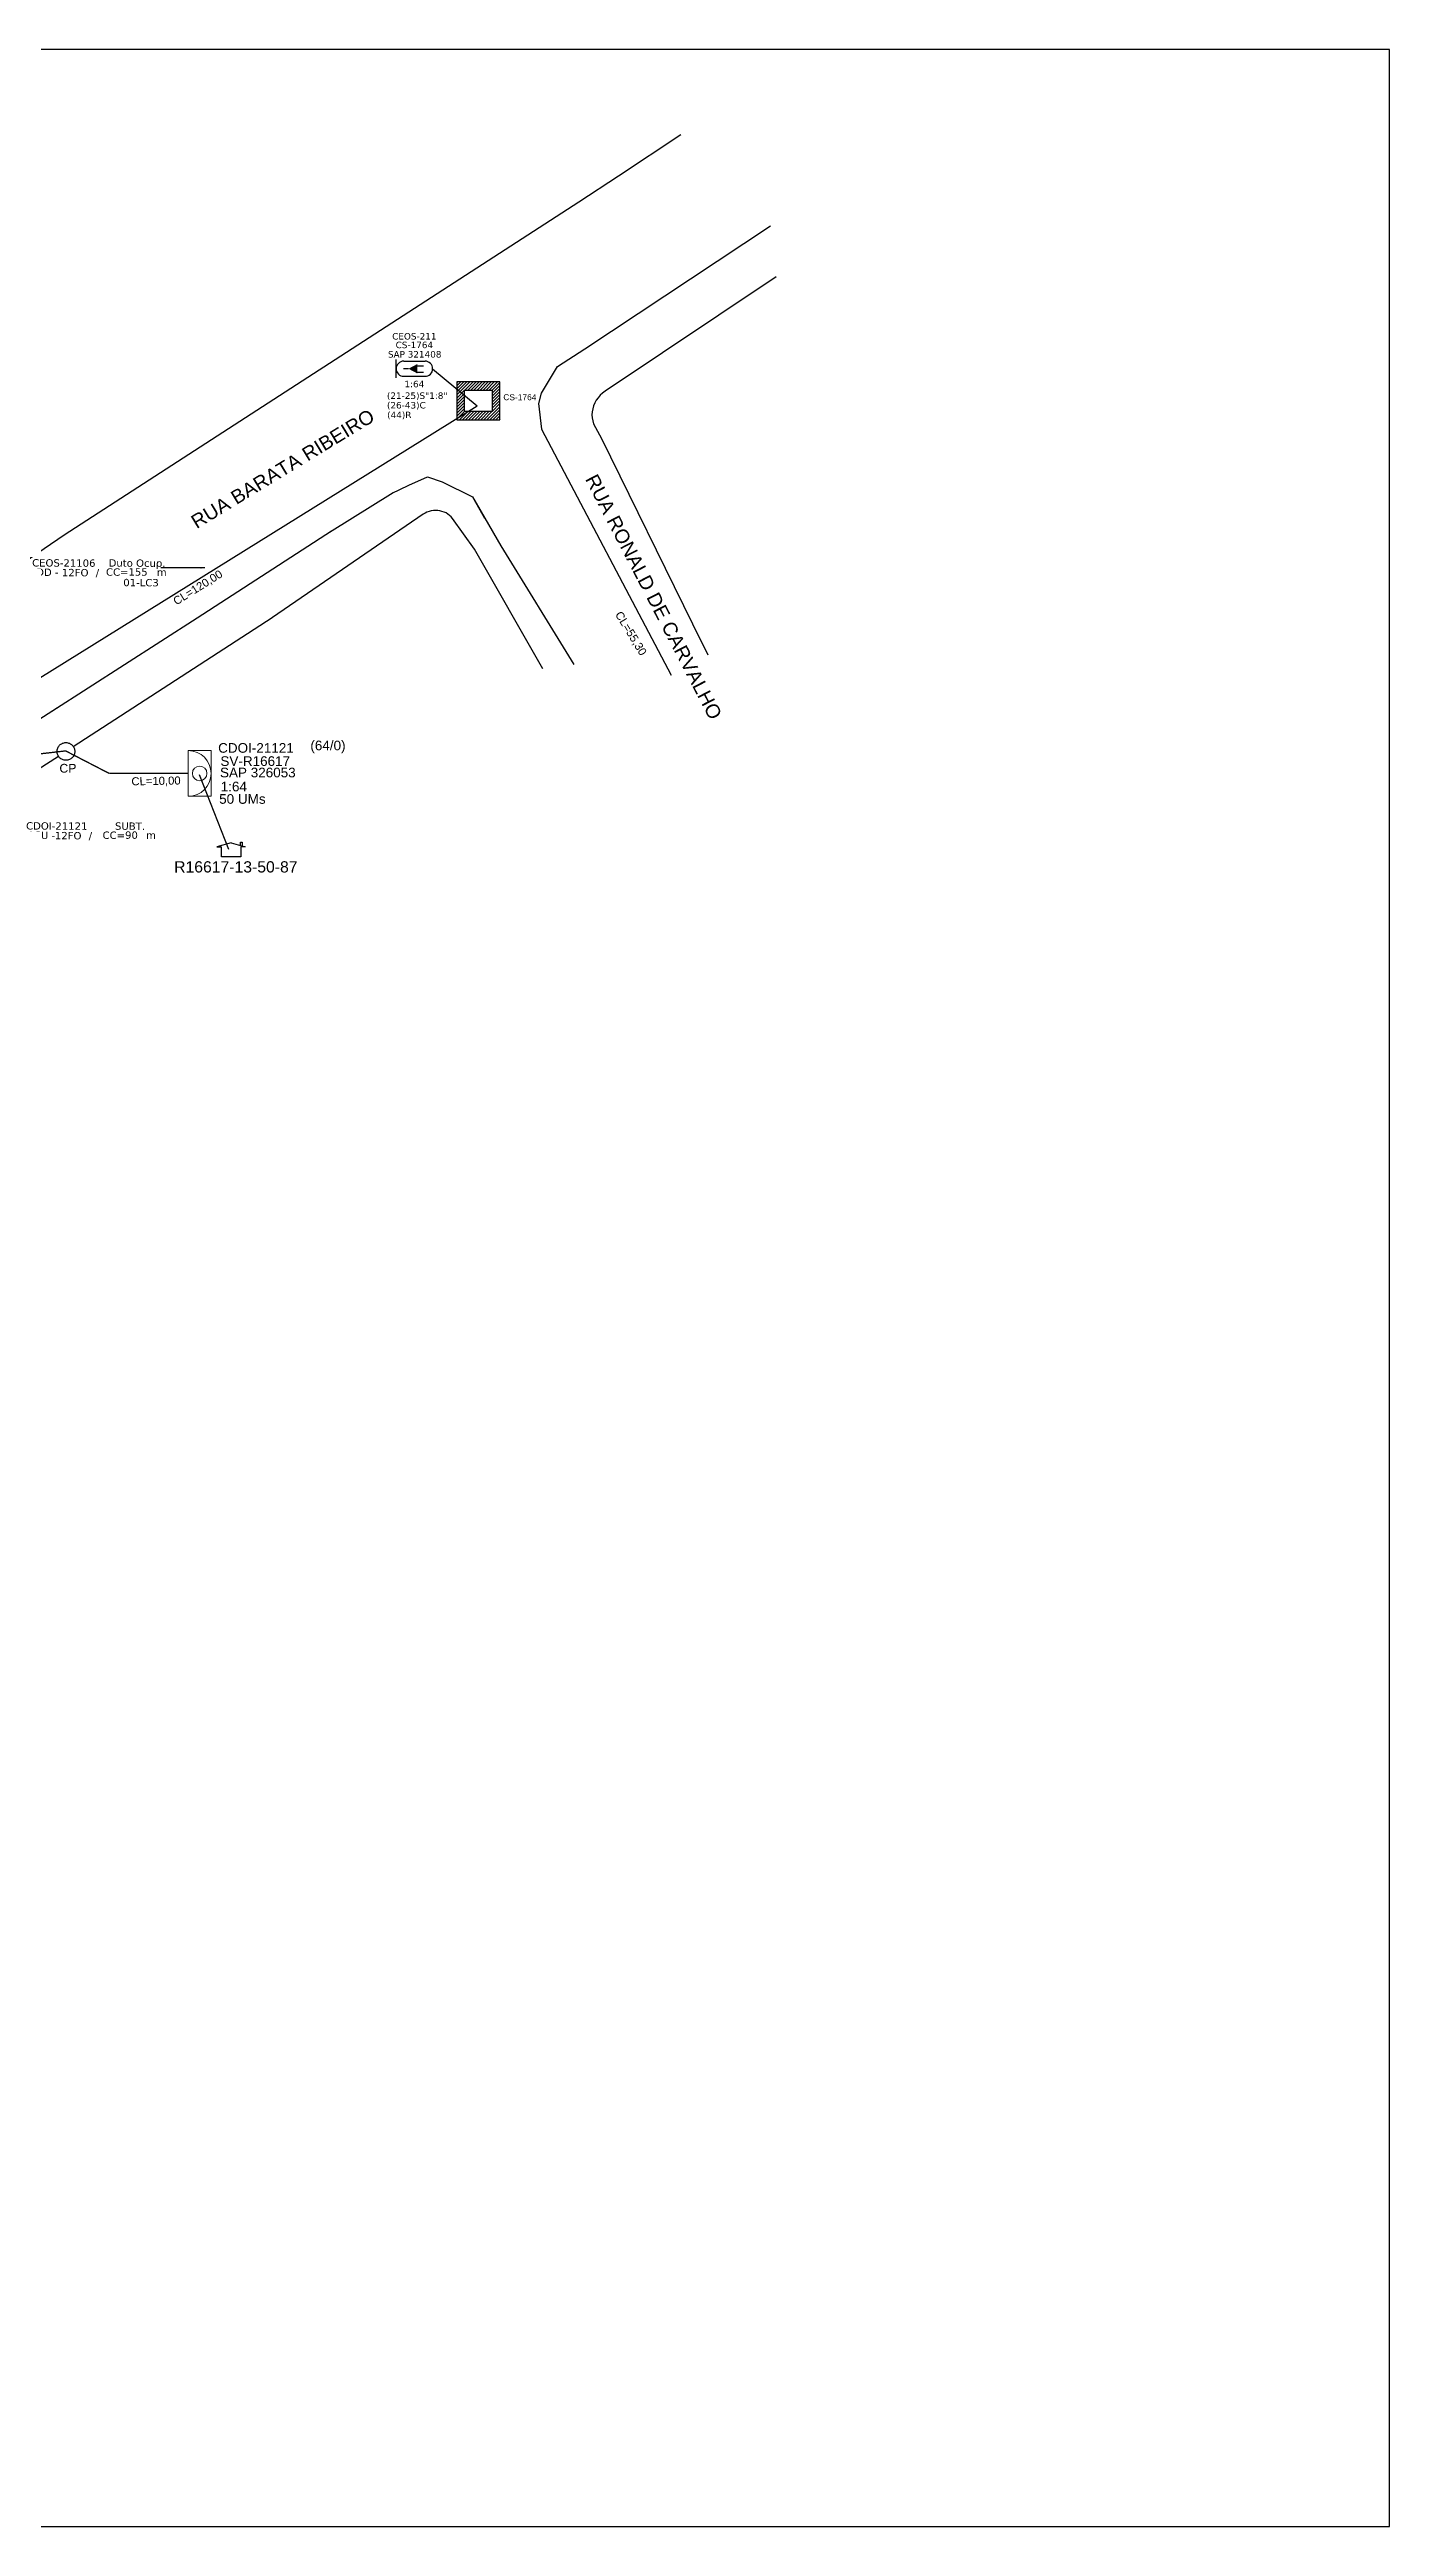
# Model space of a CAD drawing. Extents: x -4 to 837, y 1 to 595.
# Drawn here: x 516 to 837, y 1 to 595 of the extents above; entities that cross this region are included whole.
import ezdxf
from ezdxf.enums import TextEntityAlignment as Align

# ---------------------------------------------------------------- set-up
doc = ezdxf.new("R2010")
doc.units = 0
doc.linetypes.add('PHANTOM2', pattern=[1.25, 0.625, -0.125, 0.125, -0.125, 0.125, -0.125])
for name, color, linetype in [('10.0-Cartográfico', 4, 'Continuous'), ('10.1-Caixas Subterrâneas', 5, 'Continuous'), ('20.4-CEOS', 1, 'Continuous'), ('CAP a instalar', 1, 'Continuous'), ('CAP_A_INSTALAR', 1, 'Continuous'), ('label_cabos', 7, 'Continuous'), ('LOGRADOURO', 5, 'Continuous'), ('Metragem', 92, 'Continuous'), ('surveys', 7, 'Continuous'), ('surveys legendas', 7, 'Continuous')]:
    doc.layers.add(name, color=color, linetype=linetype)
doc.layers.add("20.0-LEGENDA DOS CDO'S", color=1, linetype='Continuous', lineweight=0)
doc.layers.add('20.1-CDO_INTERIOR', color=1, linetype='Continuous', lineweight=0)
doc.layers.add('DROP DE CLIENTE', color=140, linetype='Continuous', plot=False)
doc.styles.add('ARIAL', font='arial.ttf')
doc.styles.add('DIGICADE', font='arial.ttf')
doc.styles.add('siredit', font='verdana.ttf')
doc.linetypes.add('FENCELINE1', pattern='A,0.25,-0.1,[133,ltypeshp.shx,S=0.1,R=0,X=-0.1,Y=0],-0.1,1', length=1.45)
doc.dimstyles.new('CC', dxfattribs={"dimtxt": 1, "dimasz": 2, "dimexe": 0.18, "dimexo": 0.0625, "dimgap": 0.09, "dimtad": 0, "dimdec": 0, "dimrnd": 1, "dimzin": 0, "dimdsep": 46, "dimtxsty": 'siredit', "dimblk": 'NONE', "dimcen": 0, "dimse1": 1, "dimse2": 1, "dimsd1": 1, "dimsd2": 1, "dimclrt": 7, "dimadec": 0, "dimazin": 0, "dimtfac": 1, "dimtdec": 0, "dimtofl": 0, "dimtmove": 0, "dimatfit": 3, "dimfxl": 0, "dimtolj": 1, "dimtzin": 0, "dimarcsym": 0})

# ---------------------------------------------------------------- blocks, each defined once
blk = doc.blocks.new('*X8')
at = {"color": 0, "linetype": 'Continuous'}
for p, q in [((-1.25, 0.34099), (-0.49099, 1.1)), ((-1.25, 0.517767), (-0.667767, 1.1)), ((-1.25, 0.694544), (-0.844544, 1.1)), ((-1.25, 0.87132), (-1.02132, 1.1)), ((-1.25, 1.048097), (-1.198097, 1.1)), ((-1.25, 0.164214), (-0.8035, 0.610714)), ((-1.25, -0.012563), (-0.8035, 0.433937)), ((-1.25, -0.18934), (-0.8035, 0.25716)), ((-1.25, -0.366117), (-0.8035, 0.080383)), ((-0.789214, 0.625), (-0.314214, 1.1)), ((-0.612437, 0.625), (-0.137437, 1.1)), ((-0.43566, 0.625), (0.03934, 1.1)), ((-0.258883, 0.625), (0.216117, 1.1)), ((-0.082107, 0.625), (0.392893, 1.1)), ((0.09467, 0.625), (0.56967, 1.1)), ((0.271447, 0.625), (0.746447, 1.1)), ((0.448223, 0.625), (0.923223, 1.1)), ((0.625, 0.625), (1.1, 1.1)), ((0.801777, 0.625), (1.25, 1.073223)), ((0.8035, 0.449947), (1.25, 0.896447)), ((0.8035, 0.27317), (1.25, 0.71967)), ((0.8035, 0.096393), (1.25, 0.542893)), ((0.8035, -0.080383), (1.25, 0.366117)), ((0.8035, -0.25716), (1.25, 0.18934)), ((0.8035, -0.433937), (1.25, 0.012563)), ((-1.25, -0.542893), (-0.8035, -0.096393)), ((-1.25, -0.71967), (-0.8035, -0.27317)), ((-1.25, -0.896447), (-0.8035, -0.449947)), ((-1.25, -1.073223), (-0.801777, -0.625)), ((-1.1, -1.1), (-0.625, -0.625)), ((-0.923223, -1.1), (-0.448223, -0.625)), ((-0.746447, -1.1), (-0.271447, -0.625)), ((-0.56967, -1.1), (-0.09467, -0.625)), ((-0.392893, -1.1), (0.082107, -0.625)), ((-0.216117, -1.1), (0.258883, -0.625)), ((-0.03934, -1.1), (0.43566, -0.625)), ((0.137437, -1.1), (0.612437, -0.625)), ((0.314214, -1.1), (0.789214, -0.625)), ((0.49099, -1.1), (1.25, -0.34099)), ((0.667767, -1.1), (1.25, -0.517767)), ((0.8035, -0.610714), (1.25, -0.164214)), ((0.844544, -1.1), (1.25, -0.694544)), ((1.02132, -1.1), (1.25, -0.87132)), ((1.198097, -1.1), (1.25, -1.048097))]:
    blk.add_line(p, q, dxfattribs=at)
blk = doc.blocks.new('MANHOLE_MQ')
at = {"color": 0, "linetype": 'Continuous'}
for p, q in [((0.00000623, 0.00000569), (-0.00000627, 0.00000569)), ((-0.00000627, 0.00000569), (-0.00000627, -0.00000531)), ((-0.00000404, 0.00000331), (0.00000399, 0.00000331)), ((-0.00000404, -0.00000294), (-0.00000404, 0.00000331)), ((0.00000399, 0.00000331), (0.00000399, -0.00000294)), ((0.00000623, -0.00000531), (0.00000623, 0.00000569)), ((-0.00000627, -0.00000531), (0.00000623, -0.00000531)), ((0.00000399, -0.00000294), (-0.00000404, -0.00000294)), ((0.00000399, -0.00000294), (0.00000399, -0.00000294))]:
    blk.add_line(p, q, dxfattribs=at)
at = {"color": 0, "linetype": 'Continuous', "xscale": 5e-06, "yscale": 5e-06, "zscale": 1e-05}
blk.add_blockref('*X8', (-0.00000002, 0.00000019), dxfattribs=at)
blk = doc.blocks.new('*U13')
at = {"layer": '20.4-CEOS', "color": 7, "style": 'siredit'}
for tag, p in [('FIBRAS_SPLITTER', (0, 0)), ('FIBRAS_TOP_C', (0, -4.13)), ('RESERVA_FINAIS', (0, -5.46))]:
    blk.add_attdef(tag, p, '', height=1.01, dxfattribs=at)
for tag, p, flags in [('ID_ATIVIDADE', (0, -6.77), 3), ('FATOR', (0, -8.09), 1), ('QTDE', (0, -9.4), 1), ('FID', (0, -10.71), 1)]:
    blk.add_attdef(tag, p, '', height=1.01, dxfattribs=dict(at, flags=flags))
blk = doc.blocks.new('_None')
blk = doc.blocks.new('Inst CB DT OCUP CFOA-SM-DD-S-12')
at = {"layer": 'label_cabos', "color": 0, "style": 'siredit'}
for tag, flags, p in [('ID_ATIVIDADE', 3, (1.31, 2.67)), ('FATOR', 1, (11.56, 2.55))]:
    blk.add_attdef(tag, text='', height=1, rotation=359.69, dxfattribs=dict(at, flags=flags)).set_placement(p, align=Align.MIDDLE_CENTER)
for tag, p in [('TIPO_CABO', (1.11, 0)), ('DESTINO_CABO', (3.13, 1.26)), ('CABO', (4.69, -0.05)), ('/', (7.71, -0.05)), ('LANCE', (10.41, 0.02)), ('TIPO_CABO', (13.11, 1.24)), ('UND', (16.46, 0)), ('FID', (13.65, -1.41))]:
    blk.add_attdef(tag, text='', height=1, rotation=359.69, dxfattribs=at).set_placement(p, align=Align.MIDDLE_CENTER)
blk.add_attdef('QTDE', (11.93, -0.45), '', height=1, rotation=359.69, dxfattribs=at)
blk = doc.blocks.new('Inst CB DT OCUP CFOA-SM-ASU-120-S-12')
at = {"layer": 'label_cabos', "color": 0, "style": 'siredit'}
for tag, flags, p in [('ID_ATIVIDADE', 3, (1.31, 2.67)), ('FATOR', 1, (11.56, 2.55))]:
    blk.add_attdef(tag, text='', height=1, rotation=359.69, dxfattribs=dict(at, flags=flags)).set_placement(p, align=Align.MIDDLE_CENTER)
for tag, p in [('TIPO_CABO', (1.26, 0)), ('DESTINO_CABO', (3.13, 1.26)), ('CABO', (4.69, -0.05)), ('/', (7.71, -0.05)), ('LANCE', (10.91, 0)), ('TIPO_CABO', (13.11, 1.24)), ('UND', (15.96, 0)), ('FID', (13.15, -1.41))]:
    blk.add_attdef(tag, text='', height=1, rotation=359.69, dxfattribs=at).set_placement(p, align=Align.MIDDLE_CENTER)
blk.add_attdef('QTDE', (12.43, -0.47), '', height=1, rotation=359.69, dxfattribs=at)
blk = doc.blocks.new('SURVEY_SURVEY')
for p, q in [((0, 0.0000127), (-0.0000126, 0.000009)), ((-0.0000126, 0.000009), (-0.0000086, 0.000009)), ((-0.0000086, 0), (-0.0000086, 0.000009)), ((0.0000086, 0), (-0.0000086, 0)), ((0, 0.0000127), (0.0000126, 0.000009)), ((0.0000084, 0.0000132), (0.0000098, 0.0000132)), ((0.0000084, 0.0000103), (0.0000084, 0.0000132)), ((0.0000126, 0.000009), (0.0000086, 0.000009)), ((0.0000086, 0.000009), (0.0000086, 0)), ((0.0000098, 0.0000132), (0.0000098, 0.0000099))]:
    blk.add_line(p, q)
blk = doc.blocks.new('MHMZ')
at = {"color": 0, "linetype": 'PHANTOM2'}
blk.add_circle((0, 0), 0.0000101, dxfattribs=at)

msp = doc.modelspace()

# ---------------------------------------------------------------- linework, layer by layer
for p, q in [((837.17, 595.26), (-3.83, 595.26)), ((837.17, 1.26), (837.17, 595.26)), ((-3.83, 1.26), (837.17, 1.26))]:
    msp.add_line(p, q)
at = {"layer": '10.0-Cartográfico'}
for points in [[(667.34, 574.84), (652.38, 564.87), (642.82, 558.68)], [(642.82, 558.68), (519.48, 478.81), (437.63, 422.9)], [(644.27, 523.48), (688.83, 552.98)], [(690.15, 540.73), (649.16, 513.32), (648.54, 512.85), (647.96, 512.35), (647.47, 511.77), (647.05, 511.16), (646.68, 510.52), (646.39, 509.82), (646.2, 509.12), (646.05, 508.4), (646.01, 507.67), (646.05, 506.95), (646.18, 506.23), (646.37, 505.51), (648.29, 501.98)], [(633.26, 510.36), (633.89, 512.82), (637.78, 519.21), (644.27, 523.48)], [(633.99, 504.25), (633.26, 510.36)], [(634.01, 504.15), (633.99, 504.25)], [(665.07, 445.15), (634.01, 504.15)], [(648.29, 501.98), (670.1, 457.5), (673.81, 450.12)], [(583.05, 479.5), (598.39, 489)], [(597.98, 488.8), (602.08, 490.76), (606.6, 492.79), (610.09, 491.6)], [(610.09, 491.6), (610.1, 491.6)], [(610.09, 491.6), (617.37, 487.96), (620.23, 482.89)], [(617.37, 487.96), (624.17, 476.24)], [(612.59, 482.83), (612.26, 483.2), (611.88, 483.55), (611.47, 483.85), (611.04, 484.12), (610.56, 484.32), (610.05, 484.5), (609.55, 484.64), (609.04, 484.7), (608.52, 484.72), (607.99, 484.69), (607.46, 484.61), (606.96, 484.47), (606.46, 484.3), (606.01, 484.09), (605.56, 483.8), (569.44, 459.07), (569.35, 458.97), (531.66, 434.53)], [(617.81, 475.46), (612.59, 482.83)], [(516.52, 436.61), (551.37, 458.94), (583.54, 479.82)], [(634.2, 446.71), (617.81, 475.46)], [(624.17, 476.24), (641.62, 447.77)], [(499.58, 425.76), (500.11, 426.1), (517.92, 437.5)], [(531.66, 434.53), (521.64, 428.03)], [(518.13, 425.75), (483.65, 403.77)]]:
    msp.add_lwpolyline(points, dxfattribs=at)
at = {"layer": '20.1-CDO_INTERIOR', "color": 1, "lineweight": 18}
msp.add_lwpolyline([(554.7, 427.14), (554.71, 416.18), (549.23, 416.17), (549.22, 427.14)], close=True, dxfattribs=at)
msp.add_circle((551.97, 421.66), 1.75, dxfattribs=at)
msp.add_arc((549.23, 421.65), 5.48, 270.05518, 90.05518, dxfattribs=at)
at = {"layer": '20.4-CEOS', "color": 7}
for p, q in [((600.88, 520.53), (605.99, 520.53)), ((605.99, 516.88), (600.88, 516.88))]:
    msp.add_line(p, q, dxfattribs=at)
for points in [[(599.05, 516.51), (599.05, 520.9)], [(602.02, 518.71), (600.79, 518.71)], [(604.04, 519.43), (605.59, 519.43)], [(604.04, 517.91), (605.59, 517.91)]]:
    msp.add_lwpolyline(points, dxfattribs=at)
msp.add_lwpolyline([(602.02, 518.71, 0, 2.25, 0), (604.13, 518.71, 2.25, 2.25, 0)], format="xyseb", dxfattribs=at)
for centre, start, end in [((600.88, 518.71), 90, 270), ((605.99, 518.71), 270, 90)]:
    msp.add_arc(centre, 1.82, start, end, dxfattribs=at)
at = {"layer": 'CAP a instalar', "color": 7, "ltscale": 5}
for p in [(607.81, 518.7), (481.2, 424.44)]:
    msp.add_line(p, (618.49, 509.83), dxfattribs=at)
at = {"layer": 'CAP a instalar', "color": 7, "ltscale": 5, "const_width": 0.329}
msp.add_lwpolyline([(601.86, 520.02), (601.86, 520.02)], dxfattribs=at)
at = {"layer": 'CAP a instalar', "color": 251, "ltscale": 5, "const_width": 0.31}
for points in [[(614.14, 520.64), (614.14, 520.64)], [(611.5, 514.09), (611.5, 514.09)]]:
    msp.add_lwpolyline(points, dxfattribs=at)
at = {"layer": 'CAP a instalar', "ltscale": 5, "const_width": 0.369}
msp.add_lwpolyline([(622.09, 511.11), (622.09, 511.11)], dxfattribs=at)
at = {"layer": 'CAP_A_INSTALAR', "linetype": 'FENCELINE1', "ltscale": 8, "const_width": 0.315}
for points in [[(483.6, 422.9), (519.84, 427.06), (530.28, 421.66), (530.28, 421.66), (530.28, 421.66)], [(530.28, 421.66), (549.23, 421.65)]]:
    msp.add_lwpolyline(points, dxfattribs=at)
at = {"layer": 'DROP DE CLIENTE'}
msp.add_lwpolyline([(551.81, 421.38), (558.87, 403.46)], dxfattribs=at)

# ---------------------------------------------------------------- block references
at = {"color": 0, "lineweight": 0}
ref = msp.add_blockref('Inst CB DT OCUP CFOA-SM-DD-S-12', (513.88, 469.91), dxfattribs=dict(at, xscale=1.76036668430923, yscale=1.76036668430923, zscale=1.76036668430923))
ref.add_attrib('DESTINO_CABO', 'CEOS-21106', dxfattribs={"layer": 'label_cabos', "color": 0, "height": 1.76, "rotation": 359.69001, "style": 'siredit'}).set_placement((519.4, 472.13), align=Align.MIDDLE_CENTER)
ref.add_attrib('TIPO_CABO', 'Duto Ocup.', dxfattribs={"layer": 'label_cabos', "color": 0, "height": 1.76, "rotation": 359.69001, "style": 'siredit'}).set_placement((536.96, 472.1), align=Align.MIDDLE_CENTER)
ref.add_attrib('/', '/', dxfattribs={"layer": 'label_cabos', "color": 0, "height": 1.76, "rotation": 359.69001, "style": 'siredit'}).set_placement((527.46, 469.82), align=Align.MIDDLE_CENTER)
ref.add_attrib('FID', '01-LC3', dxfattribs={"layer": 'label_cabos', "color": 0, "height": 1.76, "rotation": 359.69001, "style": 'siredit'}).set_placement((537.91, 467.42), align=Align.MIDDLE_CENTER)
ref.add_attrib('LANCE', 'CC=', dxfattribs={"layer": 'label_cabos', "color": 0, "height": 1.76, "rotation": 359.69001, "style": 'siredit'}).set_placement((532.21, 469.95), align=Align.MIDDLE_CENTER)
ref.add_attrib('UND', 'm', dxfattribs={"layer": 'label_cabos', "color": 0, "height": 1.76, "rotation": 359.69001, "style": 'siredit'}).set_placement((542.87, 469.91), align=Align.MIDDLE_CENTER)
ref.add_attrib('CABO', '12FO', dxfattribs={"layer": 'label_cabos', "color": 0, "height": 1.76, "rotation": 359.69001, "style": 'siredit'}).set_placement((522.13, 469.82), align=Align.MIDDLE_CENTER)
ref.add_attrib('TIPO_CABO', 'DD - ', dxfattribs={"layer": 'label_cabos', "color": 0, "height": 1.76, "rotation": 359.69001, "style": 'siredit'}).set_placement((515.84, 469.9), align=Align.MIDDLE_CENTER)
ref.add_attrib('QTDE', '155', (534.88, 469.11), dxfattribs={"layer": 'label_cabos', "color": 0, "height": 1.76, "rotation": 359.69001, "style": 'siredit'})
at = {"layer": '10.1-Caixas Subterrâneas', "color": 30, "xscale": 824844.463505761, "yscale": 824844.463505761, "zscale": 824844.463505761, "rotation": 180.0000000000633}
msp.add_blockref('MANHOLE_MQ', (618.77, 511.17), dxfattribs=at)
at = {"layer": '10.1-Caixas Subterrâneas', "xscale": 209805.3467591082, "yscale": 209805.3467591082, "zscale": 209805.3467591082}
msp.add_blockref('MHMZ', (519.9, 426.93), dxfattribs=at)
at = {"layer": '20.4-CEOS', "color": 0, "lineweight": 0}
ref = msp.add_blockref('*U13', (596.86, 511.48), dxfattribs=dict(at, xscale=1.529211507924953, yscale=1.529211507924953, zscale=1.529211507924953))
ref.add_attrib('FIBRAS_SPLITTER', '(21-25)S"1:8"', (596.86, 511.48), dxfattribs={"color": 7, "height": 1.544, "style": 'siredit'})
ref.add_attrib('FIBRAS_TOP_C', '(26-43)C', (596.87, 509.18), dxfattribs={"color": 7, "height": 1.544, "style": 'siredit'})
ref.add_attrib('RESERVA_FINAIS', '(44)R', (596.91, 506.86), dxfattribs={"color": 7, "height": 1.544, "style": 'siredit'})
at = {"layer": 'label_cabos', "color": 0, "lineweight": 0}
ref = msp.add_blockref('Inst CB DT OCUP CFOA-SM-ASU-120-S-12', (512.2, 406.83), dxfattribs=dict(at, xscale=1.76036668430923, yscale=1.76036668430923, zscale=1.76036668430923))
ref.add_attrib('DESTINO_CABO', 'CDOI-21121', dxfattribs={"color": 0, "height": 1.76, "rotation": 359.69001, "style": 'siredit'}).set_placement((517.71, 409.05), align=Align.MIDDLE_CENTER)
ref.add_attrib('CABO', '12FO', dxfattribs={"color": 0, "height": 1.76, "rotation": 359.69001, "style": 'siredit'}).set_placement((520.45, 406.74), align=Align.MIDDLE_CENTER)
ref.add_attrib('TIPO_CABO', 'SUBT.', dxfattribs={"color": 0, "height": 1.76, "rotation": 359.69001, "style": 'siredit'}).set_placement((535.27, 409.02), align=Align.MIDDLE_CENTER)
ref.add_attrib('/', '/', dxfattribs={"color": 0, "height": 1.76, "rotation": 359.69001, "style": 'siredit'}).set_placement((525.78, 406.74), align=Align.MIDDLE_CENTER)
ref.add_attrib('TIPO_CABO', 'ASU - ', dxfattribs={"color": 0, "height": 1.76, "rotation": 359.69001, "style": 'siredit'}).set_placement((514.42, 406.82), align=Align.MIDDLE_CENTER)
ref.add_attrib('LANCE', 'CC=', dxfattribs={"color": 0, "height": 1.76, "rotation": 359.69001, "style": 'siredit'}).set_placement((531.4, 406.84), align=Align.MIDDLE_CENTER)
ref.add_attrib('QTDE', '90', (534.08, 406), dxfattribs={"color": 0, "height": 1.76, "rotation": 359.69001, "style": 'siredit'})
ref.add_attrib('UND', 'm', dxfattribs={"color": 0, "height": 1.76, "rotation": 359.69001, "style": 'siredit'}).set_placement((540.3, 406.84), align=Align.MIDDLE_CENTER)
at = {"layer": 'surveys', "color": 255, "xscale": 270100.2695920331, "yscale": 270100.2695920331, "zscale": 270100.2695920331}
msp.add_blockref('SURVEY_SURVEY', (559.5, 401.62), dxfattribs=at)

# ---------------------------------------------------------------- texts
at = {"layer": '10.1-Caixas Subterrâneas', "color": 30, "style": 'ARIAL'}
msp.add_text('CS-1764', height=1.438, dxfattribs=at).set_placement((624.76, 511.16))
at = {"layer": '10.1-Caixas Subterrâneas', "style": 'ARIAL'}
msp.add_text('CP', height=2.098, dxfattribs=at).set_placement((518.35, 421.85))
at = {"layer": "20.0-LEGENDA DOS CDO'S", "style": 'ARIAL'}
for s, p in [('CDOI-21121', (574.53, 426.62)), ('(64/0)', (586.94, 427.21)), ('50 UMs', (567.77, 414.38))]:
    msp.add_text(s, height=2.313, dxfattribs=at).set_placement(p, align=Align.RIGHT)
for s, p in [('SAP 326053', (556.84, 420.72)), ('SV-R16617', (556.94, 423.46)), ('1:64', (557.01, 417.36))]:
    msp.add_text(s, height=2.313, dxfattribs=at).set_placement(p)
at = {"layer": '20.4-CEOS', "color": 7, "style": 'siredit'}
for s, p in [('SAP 321408', (603.51, 522.94)), ('CEOS-211', (603.43, 527.26)), ('CS-1764', (603.43, 525.19)), ('1:64', (603.43, 515.82))]:
    msp.add_text(s, height=1.544, dxfattribs=at).set_placement(p, align=Align.TOP_CENTER)
at = {"layer": 'LOGRADOURO', "style": 'DIGICADE'}
for s, rotation, p in [('RUA BARATA RIBEIRO', 31.32833, (551.24, 480.22)), ('RUA RONALD DE CARVALHO', 297.40061, (644.27, 492.27))]:
    msp.add_text(s, height=3.3431, rotation=rotation, dxfattribs=at).set_placement(p)
at = {"layer": 'Metragem', "style": 'ARIAL'}
for tag, rotation, p in [('CL=120,00', 31.8302, (552.02, 465.44)), ('CL=55,30', 301.40752, (654.55, 454.75)), ('CL=10,00', 1.07802, (541.52, 418.9))]:
    msp.add_attdef(tag, text='(XX/YY)', height=1.935, rotation=rotation, dxfattribs=at).set_placement(p, align=Align.CENTER)
at = {"layer": 'surveys legendas', "color": 0, "style": 'ARIAL'}
msp.add_text('R16617-13-50-87', height=2.701, dxfattribs=at).set_placement((545.85, 397.9))

# ---------------------------------------------------------------- leaders
at = {"layer": 'label_cabos'}
msp.add_leader([(553.17, 470.93), (542.67, 470.96)], dimstyle='CC', override={"dimasz": 1, "dimgap": 0.09, "dimtad": 0}, dxfattribs=at)

doc.saveas('drawing.dxf')
